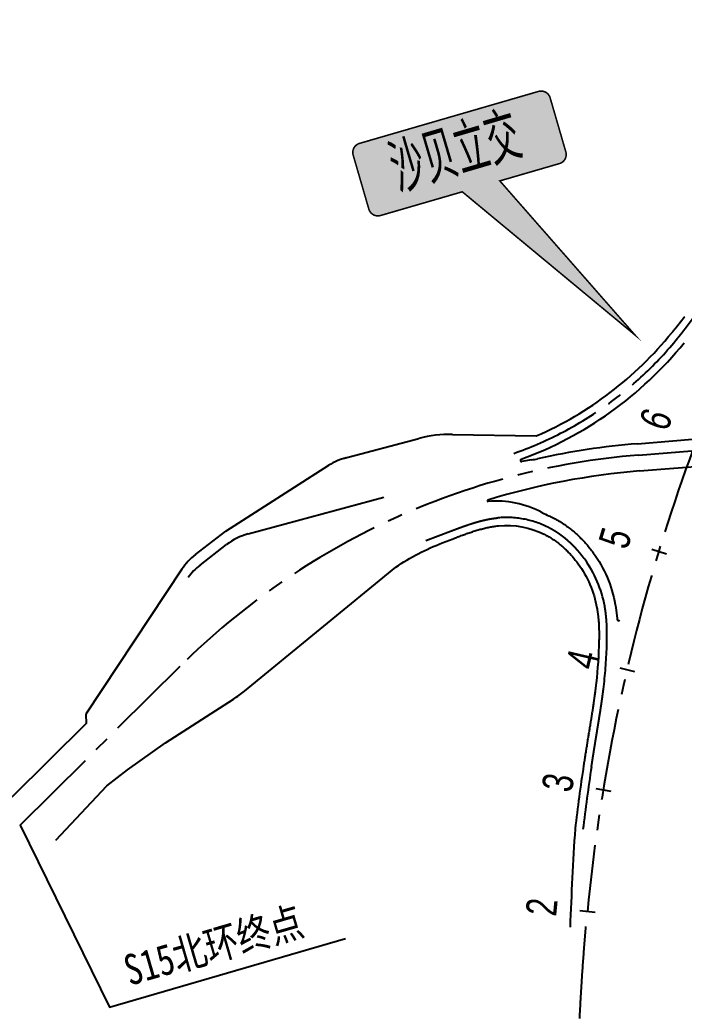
# Model space of a CAD drawing. Header units: millimetres. Extents: x 29316 to 52938, y 29851 to 35526.
# Drawn here: x 30253 to 30795, y 31978 to 32791 of the extents above; entities that cross this region are included whole.
import ezdxf
from ezdxf.enums import TextEntityAlignment as Align

# ---------------------------------------------------------------- set-up
doc = ezdxf.new("R2010")
doc.units = ezdxf.units.MM
doc.header["$MEASUREMENT"] = 0
doc.linetypes.add('CENTER2', pattern=[1.125, 0.75, -0.125, 0.125, -0.125])
doc.layers.get('0').update_dxf_attribs({"linetype": 'CONTINUOUS'})
for name, color, linetype in [('D-道路-车行道边线', 5, 'CONTINUOUS'), ('PILE', 7, 'CONTINUOUS'), ('标注_桩号', 2, 'CONTINUOUS'), ('桥梁', 5, 'CONTINUOUS'), ('路名', 1, 'CONTINUOUS'), ('道路中线_A', 7, 'CONTINUOUS'), ('道路中线_B', 7, 'CONTINUOUS'), ('道路中线_E', 7, 'CONTINUOUS')]:
    doc.layers.add(name, color=color, linetype=linetype)
doc.styles.add('ht', font='', dxfattribs={"width": 0.8})
doc.styles.get("Standard").update_dxf_attribs({"font": 'rc9.shx', "width": 0.75, "height": 6, "bigfont": 'hztxt.shx'})
doc.styles.add('桥梁', font='', dxfattribs={"width": 0.75})
doc.styles.get('ht').set_extended_font_data('SimHei')
doc.styles.get('桥梁').set_extended_font_data('SimHei')

msp = doc.modelspace()

# ---------------------------------------------------------------- hatches: boundary and pattern name
at = {"true_color": 0xffffff}
h = msp.add_hatch(color=7, dxfattribs=at)
edge = h.paths.add_edge_path()
edge.add_line((30755.1, 32533.79), (30644.82, 32659.51))
edge.add_line((30644.82, 32659.51), (30693.47, 32673.63))
edge.add_arc((30691.33, 32681.01), 7.68, 286.18307, 376.18307)
edge.add_line((30698.71, 32683.15), (30685.9, 32727.28))
edge.add_arc((30678.53, 32725.14), 7.68, 16.18307, 106.18307)
edge.add_line((30676.39, 32732.52), (30530.29, 32690.12))
edge.add_arc((30532.44, 32682.74), 7.68, 106.18307, 196.18307)
edge.add_line((30525.06, 32680.6), (30537.87, 32636.47))
edge.add_arc((30545.24, 32638.61), 7.68, 196.18307, 286.18307)
edge.add_line((30547.38, 32631.24), (30614.15, 32650.61))
edge.add_line((30614.15, 32650.61), (30755.1, 32533.79))

# ---------------------------------------------------------------- linework, layer by layer
at = {"color": 1, "const_width": 1.28}
msp.add_lwpolyline([(30755.1, 32533.79), (30644.82, 32659.51), (30693.47, 32673.63, 0.414214), (30698.71, 32683.15), (30685.9, 32727.28, 0.414214), (30676.39, 32732.52), (30530.29, 32690.12, 0.414214), (30525.06, 32680.6), (30537.87, 32636.47, 0.414214), (30547.38, 32631.24), (30614.15, 32650.61)], format="xyb", close=True, dxfattribs=at)
at = {"color": 1, "linetype": 'CENTER2', "ltscale": 100, "flags": 128}
msp.add_lwpolyline([(30705.89, 31863.71), (30705.92, 31864.82), (30705.96, 31865.93), (30705.99, 31867.04), (30706.02, 31868.15), (30706.06, 31869.26), (30706.09, 31870.37), (30706.12, 31871.48), (30706.16, 31872.59), (30706.19, 31873.7), (30706.22, 31874.81), (30706.26, 31875.92), (30706.29, 31877.03), (30706.32, 31878.15), (30706.36, 31879.26), (30706.39, 31880.37), (30706.42, 31881.48), (30706.46, 31882.59), (30706.49, 31883.7), (30706.53, 31884.81), (30706.56, 31885.92), (30706.59, 31887.03), (30706.63, 31888.14), (30706.66, 31889.25), (30706.7, 31890.36), (30706.73, 31891.47), (30706.77, 31892.58), (30706.8, 31893.69), (30706.84, 31894.8), (30706.87, 31895.91), (30706.91, 31897.02), (30706.94, 31898.14), (30706.98, 31899.25), (30707.01, 31900.36), (30707.05, 31901.47), (30707.09, 31902.58), (30707.12, 31903.69), (30707.16, 31904.8), (30707.19, 31905.91), (30707.23, 31907.02), (30707.27, 31908.13), (30707.3, 31909.24), (30707.34, 31910.35), (30707.38, 31911.46), (30707.42, 31912.57), (30707.45, 31913.68), (30707.49, 31914.79), (30707.53, 31915.9), (30707.57, 31917.01), (30707.61, 31918.12), (30707.65, 31919.23), (30707.68, 31920.35), (30707.72, 31921.46), (30707.76, 31922.57), (30707.8, 31923.68), (30707.84, 31924.79), (30707.88, 31925.9), (30707.92, 31927.01), (30707.96, 31928.12), (30708.01, 31929.23), (30708.05, 31930.34), (30708.09, 31931.45), (30708.13, 31932.56), (30708.17, 31933.67), (30708.22, 31934.78), (30708.26, 31935.89), (30708.3, 31937), (30708.34, 31938.11), (30708.39, 31939.22), (30708.43, 31940.33), (30708.48, 31941.44), (30708.52, 31942.55), (30708.57, 31943.66), (30708.61, 31944.77), (30708.66, 31945.88), (30708.7, 31946.99), (30708.75, 31948.1), (30708.79, 31949.21), (30708.84, 31950.32), (30708.89, 31951.43), (30708.94, 31952.54), (30708.98, 31953.65), (30709.03, 31954.76), (30709.08, 31955.87), (30709.13, 31956.98), (30709.18, 31958.09), (30709.23, 31959.2), (30709.28, 31960.31), (30709.33, 31961.42), (30709.38, 31962.53), (30709.43, 31963.64), (30709.49, 31964.75), (30709.54, 31965.86), (30709.59, 31966.97), (30709.64, 31968.08), (30709.7, 31969.19), (30709.75, 31970.3), (30709.81, 31971.41), (30709.86, 31972.52), (30709.92, 31973.63), (30709.97, 31974.74), (30710.03, 31975.85), (30710.09, 31976.96), (30710.14, 31978.07), (30710.2, 31979.18), (30710.26, 31980.29), (30710.32, 31981.4), (30710.38, 31982.51), (30710.44, 31983.62), (30710.5, 31984.73), (30710.56, 31985.84), (30710.62, 31986.95), (30710.68, 31988.06), (30710.74, 31989.17), (30710.8, 31990.27), (30710.87, 31991.38), (30710.93, 31992.49), (30710.99, 31993.6), (30711.06, 31994.71), (30711.12, 31995.82), (30711.19, 31996.93), (30711.26, 31998.04), (30711.32, 31999.15), (30711.39, 32000.26), (30711.46, 32001.37), (30711.53, 32002.48), (30711.6, 32003.58), (30711.67, 32004.69), (30711.74, 32005.8), (30711.81, 32006.91), (30711.88, 32008.02), (30711.95, 32009.13), (30712.02, 32010.24), (30712.1, 32011.35), (30712.17, 32012.45), (30712.25, 32013.56), (30712.32, 32014.67), (30712.4, 32015.78), (30712.47, 32016.89), (30712.55, 32018), (30712.63, 32019.11), (30712.71, 32020.21), (30712.79, 32021.32), (30712.86, 32022.43), (30712.94, 32023.54), (30713.03, 32024.65), (30713.11, 32025.75), (30713.19, 32026.86), (30713.27, 32027.97), (30713.36, 32029.08), (30713.44, 32030.19), (30713.53, 32031.29), (30713.61, 32032.4), (30713.7, 32033.51), (30713.78, 32034.62), (30713.87, 32035.73), (30713.96, 32036.83), (30714.05, 32037.94), (30714.14, 32039.05), (30714.23, 32040.16), (30714.32, 32041.26), (30714.41, 32042.37), (30714.51, 32043.48), (30714.6, 32044.58), (30714.69, 32045.69), (30714.79, 32046.8), (30714.88, 32047.91), (30714.98, 32049.01), (30715.08, 32050.12), (30715.18, 32051.23), (30715.27, 32052.33), (30715.37, 32053.44), (30715.47, 32054.55), (30715.58, 32055.65), (30715.68, 32056.76), (30715.78, 32057.87), (30715.88, 32058.97), (30715.99, 32060.08), (30716.09, 32061.18), (30716.2, 32062.29), (30716.31, 32063.4), (30716.31, 32063.4)], dxfattribs=at)
at = {"color": 1, "linetype": 'CENTER2', "ltscale": 100}
msp.add_arc((32209.32, 31918.79), 1500, 86.4593, 174.46798, dxfattribs=at)
at = {"layer": 'D-道路-车行道边线'}
for p, q in [((30757.17, 32445.02), (30929.48, 32459.05)), ((30606.08, 32452.62), (30674.61, 32451.36)), ((30516.83, 32432.96), (30578.69, 32449.31)), ((30758.98, 32422.79), (30923.81, 32436.21)), ((30421.03, 32373.73), (30505.23, 32427.44)), ((30670.74, 32431.84), (30662.71, 32430.49)), ((30439.3, 32371.43), (30550, 32401.36)), ((30396.31, 32354.56), (30421.03, 32373.73)), ((30400.06, 32345.92), (30421.73, 32362.7)), ((30385.28, 32342.68), (30306.85, 32224.38)), ((30436.39, 32243.24), (30559.8, 32344.28)), ((30371.9, 32200.84), (30427.29, 32236.61)), ((30306.85, 32224.38), (30307.03, 32216.84)), ((30307.03, 32216.84), (30246.32, 32156.72)), ((30340.97, 32178.94), (30371.9, 32200.84)), ((30323.87, 32165.74), (30340.97, 32178.94)), ((30282.22, 32121.4), (30323.87, 32165.74))]:
    msp.add_line(p, q, dxfattribs=at)
at = {"layer": 'D-道路-车行道边线', "flags": 128}
for points in [[(30795.5, 32548.52, 0.000108), (30795.37, 32548.35, 0.000109), (30795.24, 32548.17, 0.00011), (30795.1, 32548, 0.000111), (30794.97, 32547.82, 0.000112), (30794.83, 32547.65, 0.000113), (30794.7, 32547.48, 0.000114), (30794.57, 32547.3, 0.000115), (30794.43, 32547.13, 0.000116), (30794.3, 32546.96, 0.000118), (30794.16, 32546.78, 0.000119), (30794.03, 32546.61, 0.00012), (30793.9, 32546.44, 0.000121), (30793.76, 32546.26, 0.000122), (30793.63, 32546.09, 0.000123), (30793.49, 32545.92, 0.000124), (30793.36, 32545.75, 0.000123), (30793.22, 32545.58, 0.000122), (30793.09, 32545.4, 0.000123), (30792.95, 32545.23, 0.000124), (30792.82, 32545.06, 0.000125), (30792.68, 32544.89, 0.000126), (30792.55, 32544.71, 0.000127), (30792.41, 32544.54, 0.000128), (30792.28, 32544.37, 0.000129), (30792.14, 32544.2, 0.00013), (30792.01, 32544.03, 0.000131), (30791.87, 32543.85, 0.000132), (30791.74, 32543.68, 0.000133), (30791.6, 32543.51, 0.000134), (30791.47, 32543.34, 0.000135), (30791.33, 32543.17, 0.000136), (30791.19, 32543, 0.000137), (30791.06, 32542.83, 0.000138), (30790.92, 32542.66, 0.000139), (30790.79, 32542.48, 0.00014), (30790.65, 32542.31, 0.000141), (30790.51, 32542.14, 0.000142), (30790.38, 32541.97, 0.000143), (30790.24, 32541.8, 0.000143), (30790.1, 32541.63, 0.000144), (30789.97, 32541.46, 0.000145), (30789.83, 32541.29, 0.000146), (30789.69, 32541.12, 0.000147), (30789.56, 32540.95, 0.000148), (30789.42, 32540.78, 0.000149), (30789.28, 32540.61, 0.00015), (30789.15, 32540.44, 0.000151), (30789.01, 32540.27, 0.000152), (30788.87, 32540.1, 0.000153), (30788.73, 32539.93, 0.000154), (30788.6, 32539.76, 0.000155), (30788.46, 32539.59, 0.000156), (30788.32, 32539.42, 0.000157), (30788.18, 32539.26, 0.000158), (30788.05, 32539.09, 0.000159), (30787.91, 32538.92, 0.00016), (30787.77, 32538.75, 0.000161), (30787.63, 32538.58, 0.000162), (30787.49, 32538.41, 0.000163), (30787.36, 32538.24, 0.000164), (30787.22, 32538.08, 0.000165), (30787.08, 32537.91, 0.000166), (30786.94, 32537.74, 0.000167), (30786.8, 32537.57, 0.000167), (30786.66, 32537.41, 0.000168), (30786.52, 32537.24, 0.000169), (30786.38, 32537.07, 0.00017), (30786.25, 32536.9, 0.000171), (30786.11, 32536.74, 0.000172), (30785.97, 32536.57, 0.000173), (30785.83, 32536.4, 0.000174), (30785.69, 32536.23, 0.000175), (30785.55, 32536.07, 0.000176), (30785.41, 32535.9, 0.000177), (30785.27, 32535.73, 0.000182), (30785.13, 32535.56, 0.000182)], [(30684.9, 32386.15, -0.009948), (30687.91, 32384.72), (30688.88, 32384.22), (30689.87, 32383.7), (30690.84, 32383.17), (30691.82, 32382.62), (30692.78, 32382.07), (30693.74, 32381.5), (30694.69, 32380.92), (30695.63, 32380.32), (30696.56, 32379.72), (30697.48, 32379.1), (30698.4, 32378.47), (30699.31, 32377.83), (30700.2, 32377.18), (30701.09, 32376.52), (30701.97, 32375.85), (30702.85, 32375.17), (30703.71, 32374.48), (30704.57, 32373.77), (30705.41, 32373.06), (30706.25, 32372.34), (30707.08, 32371.61), (30707.89, 32370.87), (30708.7, 32370.12), (30709.5, 32369.36), (30710.29, 32368.59), (30711.07, 32367.82), (30711.84, 32367.03), (30712.61, 32366.24), (30713.36, 32365.44), (30714.1, 32364.63), (30714.84, 32363.81), (30715.56, 32362.99), (30716.27, 32362.15), (30716.98, 32361.31), (30717.67, 32360.47), (30718.36, 32359.61), (30719.03, 32358.75), (30719.7, 32357.88), (30720.36, 32357.01), (30720.99, 32356.15), (30721.02, 32356.11, -0.112265), (30739.07, 32313.91), (30739.25, 32312.86), (30739.43, 32311.78), (30739.6, 32310.71), (30739.76, 32309.64), (30739.9, 32308.56), (30740.04, 32307.49), (30740.17, 32306.42), (30740.28, 32305.35), (30740.39, 32304.28), (30740.49, 32303.21), (30740.64, 32301.81)]]:
    msp.add_lwpolyline(points, format="xyb", dxfattribs=at)
at = {"layer": 'D-道路-车行道边线', "elevation": 10.78, "flags": 128}
msp.add_lwpolyline([(30559.8, 32344.28, -0.056456), (30597.72, 32364.09), (30606.8, 32367.55), (30607.74, 32367.91), (30608.67, 32368.26), (30609.6, 32368.62), (30610.52, 32368.97), (30611.45, 32369.32), (30612.38, 32369.67), (30613.3, 32370.01), (30614.22, 32370.35), (30615.14, 32370.69), (30616.06, 32371.03), (30616.98, 32371.36), (30617.9, 32371.69), (30618.82, 32372.01), (30619.74, 32372.33), (30620.65, 32372.64), (30621.57, 32372.95), (30622.49, 32373.25), (30623.4, 32373.55), (30624.32, 32373.84), (30625.23, 32374.12), (30626.15, 32374.4), (30627.06, 32374.67), (30627.98, 32374.94), (30628.89, 32375.19), (30629.8, 32375.44), (30630.72, 32375.68), (30631.63, 32375.91), (30632.55, 32376.14), (30633.46, 32376.35), (30634.37, 32376.55), (30635.29, 32376.75), (30636.2, 32376.93), (30637.12, 32377.11), (30638.03, 32377.28), (30638.94, 32377.43), (30639.85, 32377.57), (30640.77, 32377.71), (30641.68, 32377.83), (30642.59, 32377.94), (30643.51, 32378.03), (30643.81, 32378.06, -0.140925), (30681.03, 32371.11), (30681.86, 32370.68), (30682.67, 32370.26), (30683.47, 32369.82), (30684.27, 32369.37), (30685.06, 32368.92), (30685.85, 32368.45), (30686.63, 32367.97), (30687.4, 32367.48), (30688.17, 32366.98), (30688.94, 32366.47), (30689.69, 32365.95), (30690.44, 32365.42), (30691.19, 32364.88), (30691.93, 32364.33), (30692.66, 32363.78), (30693.38, 32363.21), (30694.1, 32362.63), (30694.81, 32362.05), (30695.52, 32361.46), (30696.22, 32360.85), (30696.91, 32360.24), (30697.59, 32359.62), (30698.27, 32359), (30698.94, 32358.36), (30699.6, 32357.72), (30700.26, 32357.06), (30700.91, 32356.4), (30701.55, 32355.74), (30702.18, 32355.06), (30702.81, 32354.38), (30703.43, 32353.69), (30704.04, 32352.99), (30704.65, 32352.29), (30705.24, 32351.58), (30705.83, 32350.86), (30706.41, 32350.13), (30706.99, 32349.4), (30707.55, 32348.66), (30708.11, 32347.92), (30708.67, 32347.15), (30708.67, 32347.15, -0.112159), (30724.06, 32311.21), (30724.22, 32310.27), (30724.38, 32309.35), (30724.52, 32308.43), (30724.66, 32307.5), (30724.79, 32306.57), (30724.9, 32305.64), (30725.01, 32304.7), (30725.12, 32303.76), (30725.21, 32302.82), (30725.3, 32301.88), (30725.38, 32300.94), (30725.45, 32299.99), (30725.51, 32299.04), (30725.57, 32298.09), (30725.62, 32297.14), (30725.67, 32296.18), (30725.7, 32295.22), (30725.74, 32294.27), (30725.76, 32293.3), (30725.78, 32292.34), (30725.8, 32291.38), (30725.81, 32290.41), (30725.81, 32289.45), (30725.81, 32288.48), (30725.81, 32287.51), (30725.8, 32286.54), (30725.79, 32285.56), (30725.77, 32284.59), (30725.75, 32283.61), (30725.73, 32282.63), (30725.7, 32281.65), (30725.67, 32280.67), (30725.64, 32279.7, -0.021732), (30722.97, 32245.61), (30722.85, 32244.63), (30722.73, 32243.65), (30722.6, 32242.68), (30722.48, 32241.7), (30722.35, 32240.72), (30722.22, 32239.74), (30722.08, 32238.77), (30721.95, 32237.79), (30721.81, 32236.81), (30721.67, 32235.83), (30721.53, 32234.85), (30721.38, 32233.87), (30721.24, 32232.89), (30721.09, 32231.91), (30720.95, 32230.93), (30720.8, 32229.95), (30720.65, 32228.97), (30720.49, 32227.99), (30720.34, 32227.01), (30720.19, 32226.03), (30720.03, 32225.04), (30719.88, 32224.06), (30719.72, 32223.08), (30719.56, 32222.1), (30719.41, 32221.11), (30719.25, 32220.13), (30719.09, 32219.14), (30718.93, 32218.16), (30718.77, 32217.17), (30718.61, 32216.19), (30718.45, 32215.2), (30718.29, 32214.22), (30718.28, 32214.16), (30718.12, 32213.17), (30717.96, 32212.18), (30717.79, 32211.2), (30717.63, 32210.21), (30717.47, 32209.22), (30717.31, 32208.23), (30717.15, 32207.25), (30716.99, 32206.26), (30716.83, 32205.27), (30716.67, 32204.28), (30716.51, 32203.29), (30716.35, 32202.31), (30716.19, 32201.32), (30716.03, 32200.33), (30715.87, 32199.34), (30715.72, 32198.35), (30715.56, 32197.36), (30715.4, 32196.37), (30715.24, 32195.38), (30715.08, 32194.39), (30714.93, 32193.4), (30714.77, 32192.41), (30714.61, 32191.42), (30714.46, 32190.43), (30714.3, 32189.44), (30714.15, 32188.45), (30713.99, 32187.45), (30713.84, 32186.46), (30713.69, 32185.47), (30713.53, 32184.48), (30713.38, 32183.49), (30713.23, 32182.49), (30713.22, 32182.43, 0.008408), (30706.26, 32130.92, 0.008408)], format="xyb", dxfattribs=at)
at = {"layer": 'D-道路-车行道边线'}
for centre, radius, start, end in [((30558.21, 32718.74), 291.62, 293.52487, 321.08892), ((30558.21, 32718.74), 304.62, 289.96034, 321.08892), ((30604.24, 32352.63), 100, 88.94663, 104.80417), ((30806.61, 31837.73), 609.3, 94.65452, 102.40765), ((30532.12, 32385.29), 50, 104.80417, 122.53337), ((30662.54, 32431.48), 1, 109.96034, 279.51881), ((30654.21, 32530.46), 100, 279.51881, 282.40765), ((30806.61, 31837.73), 587, 94.65452, 106.9975), ((30635.19, 32398.51), 0.6, 106.9975, 274.97315), ((30642.09, 32319.17), 79.04, 61.98444, 94.97315), ((30726.19, 32477.23), 100, 241.98444, 245.61512), ((30452.34, 32323.17), 50, 105.12605, 127.75145), ((30426.96, 32315.05), 50, 127.80013, 146.45566), ((30430.67, 32306.38), 50, 127.75145, 143.759), ((30741.62, 32301.61), 1, 168.29946, 345.38141), ((30373.04, 32320.61), 100, 302.85311, 309.3106), ((33639.08, 31940.77, 10.78), 2938.98, 176.29154, 177.85743)]:
    msp.add_arc(centre, radius, start, end, dxfattribs=at)
at = {"layer": 'PILE'}
msp.add_lwpolyline([(30253.24, 32133.82), (30326.22, 31985.27), (30518.87, 32041.18)], dxfattribs=at)
at = {"layer": '标注_桩号'}
for p, q in [((30768.82, 32358.96), (30780.77, 32355.3)), ((30742.69, 32262.02), (30754.87, 32259.17)), ((30723.09, 32163.55), (30735.42, 32161.52)), ((30710.08, 32064), (30722.53, 32062.79))]:
    msp.add_line(p, q, dxfattribs=at)
at = {"layer": '道路中线_A', "color": 6, "linetype": 'CENTER2', "ltscale": 100}
for p, q in [((30757.92, 32435.75), (30946.73, 32451.12)), ((30253.24, 32133.82), (30383.88, 32263.52))]:
    msp.add_line(p, q, dxfattribs=at)
msp.add_arc((30806.61, 31837.73), 600, 94.65452, 134.79292, dxfattribs=at)
at = {"layer": '道路中线_B', "color": 6, "linetype": 'CENTER2', "ltscale": 100}
msp.add_line((30584.32, 32365.94), (30604.49, 32373.63), dxfattribs=at)
at = {"layer": '道路中线_B', "color": 6, "linetype": 'CENTER2', "ltscale": 100, "flags": 128}
for points in [[(30604.49, 32373.63, 0.000002), (30604.7, 32373.71, 0.000006), (30604.9, 32373.79, 0.00001), (30605.11, 32373.87, 0.000015), (30605.32, 32373.95, 0.000019), (30605.53, 32374.03, 0.000023), (30605.74, 32374.11, 0.000027), (30605.95, 32374.19, 0.000031), (30606.16, 32374.27, 0.000035), (30606.37, 32374.35, 0.000039), (30606.58, 32374.42, 0.000044), (30606.79, 32374.5, 0.000048), (30607, 32374.58, 0.000052), (30607.21, 32374.66, 0.000056), (30607.42, 32374.74, 0.00006), (30607.63, 32374.82, 0.000064), (30607.84, 32374.9, 0.000068), (30608.05, 32374.98, 0.000073), (30608.26, 32375.06, 0.000077), (30608.47, 32375.14, 0.000081), (30608.67, 32375.22, 0.000085), (30608.88, 32375.3, 0.000089), (30609.09, 32375.38, 0.000093), (30609.3, 32375.46, 0.000098), (30609.51, 32375.53, 0.000102), (30609.72, 32375.61, 0.000106), (30609.93, 32375.69, 0.00011), (30610.14, 32375.77, 0.000114), (30610.35, 32375.85, 0.000118), (30610.56, 32375.93, 0.000122), (30610.77, 32376.01, 0.000127), (30610.98, 32376.08, 0.000131), (30611.19, 32376.16, 0.000135), (30611.4, 32376.24, 0.000139), (30611.61, 32376.32, 0.000143), (30611.82, 32376.4, 0.000147), (30612.03, 32376.47, 0.000151), (30612.24, 32376.55, 0.000156), (30612.45, 32376.63, 0.00016), (30612.66, 32376.71, 0.000164), (30612.87, 32376.78, 0.000168), (30613.08, 32376.86, 0.000172), (30613.3, 32376.94, 0.000176), (30613.51, 32377.01, 0.000181), (30613.72, 32377.09, 0.000185), (30613.93, 32377.17, 0.000189), (30614.14, 32377.24, 0.000193), (30614.35, 32377.32, 0.000197), (30614.56, 32377.39, 0.000201), (30614.77, 32377.47, 0.000205), (30614.98, 32377.55, 0.00021), (30615.19, 32377.62, 0.000214), (30615.4, 32377.7, 0.000218), (30615.61, 32377.77, 0.000222), (30615.83, 32377.85, 0.000226), (30616.04, 32377.92, 0.00023), (30616.25, 32378, 0.000234), (30616.46, 32378.07, 0.000239), (30616.67, 32378.14, 0.000243), (30616.88, 32378.22, 0.000247), (30617.09, 32378.29, 0.000251), (30617.31, 32378.36, 0.000255), (30617.52, 32378.44, 0.000259), (30617.73, 32378.51, 0.000263), (30617.94, 32378.58, 0.000268), (30618.15, 32378.66, 0.000272), (30618.37, 32378.73, 0.000276), (30618.58, 32378.8, 0.00028), (30618.79, 32378.87, 0.000284), (30619, 32378.94, 0.000288), (30619.21, 32379.02, 0.000293), (30619.43, 32379.09, 0.000297), (30619.64, 32379.16, 0.000301), (30619.85, 32379.23, 0.000305), (30620.07, 32379.3, 0.000309), (30620.28, 32379.37, 0.000313), (30620.49, 32379.44, 0.000317), (30620.7, 32379.51, 0.000322), (30620.92, 32379.58, 0.000326), (30621.13, 32379.65, 0.00033), (30621.34, 32379.72, 0.000334), (30621.56, 32379.78, 0.000338), (30621.77, 32379.85, 0.000342), (30621.98, 32379.92, 0.000346), (30622.2, 32379.99, 0.000351), (30622.41, 32380.05, 0.000355), (30622.63, 32380.12, 0.000359), (30622.84, 32380.19, 0.000363), (30623.05, 32380.25, 0.000367), (30623.27, 32380.32, 0.000371), (30623.48, 32380.39, 0.000376), (30623.7, 32380.45, 0.00038), (30623.91, 32380.52, 0.000384), (30624.12, 32380.58, 0.000388), (30624.34, 32380.65, 0.000392), (30624.55, 32380.71, 0.000396), (30624.77, 32380.77, 0.0004), (30624.98, 32380.84, 0.000405), (30625.2, 32380.9, 0.000409), (30625.41, 32380.96, 0.000413), (30625.63, 32381.03, 0.000417), (30625.84, 32381.09, 0.000421), (30626.06, 32381.15, 0.000425), (30626.28, 32381.21, 0.000429), (30626.49, 32381.27, 0.000434), (30626.71, 32381.33, 0.000438), (30626.92, 32381.39, 0.000442), (30627.14, 32381.45, 0.000446), (30627.35, 32381.51, 0.00045), (30627.57, 32381.57, 0.000454), (30627.79, 32381.63, 0.000459), (30628, 32381.69, 0.000463), (30628.22, 32381.75, 0.000467), (30628.44, 32381.8, 0.000471), (30628.65, 32381.86, 0.000475), (30628.87, 32381.92, 0.000479), (30629.09, 32381.97, 0.000483), (30629.3, 32382.03, 0.000488), (30629.52, 32382.08, 0.000492), (30629.74, 32382.14, 0.000496), (30629.96, 32382.19, 0.0005), (30630.17, 32382.25, 0.000504), (30630.39, 32382.3, 0.000508), (30630.61, 32382.35, 0.000512), (30630.83, 32382.41, 0.000517), (30631.04, 32382.46, 0.000521), (30631.26, 32382.51, 0.000525), (30631.48, 32382.56, 0.000529), (30631.7, 32382.61, 0.000533), (30631.92, 32382.66, 0.000537), (30632.13, 32382.71, 0.000542), (30632.35, 32382.76, 0.000546), (30632.57, 32382.81, 0.00055), (30632.79, 32382.86, 0.000554), (30633.01, 32382.91, 0.000558), (30633.23, 32382.96, 0.000562), (30633.45, 32383, 0.000566), (30633.67, 32383.05, 0.000571), (30633.89, 32383.1, 0.000575), (30634.11, 32383.14, 0.000579), (30634.32, 32383.19, 0.000583), (30634.54, 32383.23, 0.000587), (30634.76, 32383.28, 0.000591), (30634.98, 32383.32, 0.000595), (30635.2, 32383.36, 0.0006), (30635.42, 32383.41, 0.000604), (30635.64, 32383.45, 0.000608), (30635.86, 32383.49, 0.000612), (30636.08, 32383.53, 0.000616), (30636.3, 32383.57, 0.00062), (30636.53, 32383.61, 0.000625), (30636.75, 32383.65, 0.000629), (30636.97, 32383.69, 0.000633), (30637.19, 32383.73, 0.000637), (30637.41, 32383.76, 0.000641), (30637.63, 32383.8, 0.000645), (30637.85, 32383.84, 0.000649), (30638.07, 32383.87, 0.000654), (30638.29, 32383.91, 0.000658), (30638.51, 32383.94, 0.000662), (30638.74, 32383.98, 0.000666), (30638.96, 32384.01, 0.00067), (30639.18, 32384.04, 0.000674), (30639.4, 32384.08, 0.000678), (30639.62, 32384.11, 0.000683), (30639.84, 32384.14, 0.000687), (30640.07, 32384.17, 0.000691), (30640.29, 32384.2, 0.000695), (30640.51, 32384.23, 0.000699), (30640.73, 32384.26, 0.000703), (30640.96, 32384.29, 0.000707), (30641.18, 32384.31, 0.000712), (30641.4, 32384.34, 0.000716), (30641.62, 32384.37, 0.00072), (30641.85, 32384.39, 0.000724), (30642.07, 32384.42, 0.000728), (30642.29, 32384.44, 0.000732), (30642.51, 32384.47, 0.000737), (30642.74, 32384.49, 0.000741), (30642.96, 32384.51, 0.000745), (30643.18, 32384.53)], [(30713.94, 32350.97, -0.000587), (30713.8, 32351.15, -0.000588), (30713.67, 32351.33, -0.000589), (30713.54, 32351.51, -0.00059), (30713.41, 32351.69, -0.000591), (30713.28, 32351.87, -0.000591), (30713.14, 32352.04, -0.000592), (30713.01, 32352.22, -0.000593), (30712.88, 32352.4, -0.000594), (30712.74, 32352.58, -0.000595), (30712.61, 32352.75, -0.000596), (30712.47, 32352.93, -0.000597), (30712.34, 32353.11, -0.000597), (30712.2, 32353.28, -0.000598), (30712.07, 32353.46, -0.000599), (30711.93, 32353.63, -0.0006), (30711.79, 32353.81, -0.000601), (30711.65, 32353.98, -0.000602), (30711.52, 32354.16, -0.000603), (30711.38, 32354.33, -0.000603), (30711.24, 32354.51, -0.000604), (30711.1, 32354.68, -0.000605), (30710.96, 32354.85, -0.000606), (30710.82, 32355.02, -0.000607), (30710.68, 32355.2, -0.000608), (30710.54, 32355.37, -0.000609), (30710.4, 32355.54, -0.000609), (30710.26, 32355.71, -0.00061), (30710.11, 32355.88, -0.000611), (30709.97, 32356.05, -0.000612), (30709.83, 32356.22, -0.000613), (30709.68, 32356.39, -0.000614), (30709.54, 32356.56, -0.000615), (30709.4, 32356.73, -0.000615), (30709.25, 32356.9, -0.000616), (30709.11, 32357.07, -0.000617), (30708.96, 32357.24, -0.000618), (30708.82, 32357.41, -0.000619), (30708.67, 32357.57, -0.00062), (30708.52, 32357.74, -0.000621), (30708.38, 32357.91, -0.000621), (30708.23, 32358.07, -0.000622), (30708.08, 32358.24, -0.000623), (30707.93, 32358.41, -0.000624), (30707.78, 32358.57, -0.000625), (30707.63, 32358.74, -0.000626), (30707.48, 32358.9, -0.000627), (30707.33, 32359.06, -0.000627), (30707.18, 32359.23, -0.000628), (30707.03, 32359.39, -0.000629), (30706.88, 32359.55, -0.00063), (30706.73, 32359.72, -0.000631), (30706.58, 32359.88, -0.000632), (30706.43, 32360.04, -0.000633), (30706.27, 32360.2, -0.000633), (30706.12, 32360.36, -0.000634), (30705.97, 32360.52, -0.000635), (30705.81, 32360.68, -0.000636), (30705.66, 32360.84, -0.000637), (30705.5, 32361, -0.000638), (30705.35, 32361.16, -0.000639), (30705.19, 32361.32, -0.000639), (30705.03, 32361.48, -0.00064), (30704.88, 32361.64, -0.000641), (30704.72, 32361.79, -0.000642), (30704.56, 32361.95, -0.000643), (30704.41, 32362.11, -0.000644), (30704.25, 32362.26, -0.000645), (30704.09, 32362.42, -0.000645), (30703.93, 32362.58, -0.000646), (30703.77, 32362.73, -0.000647), (30703.61, 32362.89, -0.000648), (30703.45, 32363.04, -0.000649), (30703.29, 32363.19, -0.00065), (30703.13, 32363.35, -0.000651), (30702.97, 32363.5, -0.000651), (30702.81, 32363.65, -0.000652), (30702.64, 32363.8, -0.000653), (30702.48, 32363.96, -0.000654), (30702.32, 32364.11, -0.000655), (30702.16, 32364.26, -0.000656), (30701.99, 32364.41, -0.000657), (30701.83, 32364.56, -0.000657), (30701.66, 32364.71, -0.000658), (30701.5, 32364.86, -0.000659), (30701.33, 32365.01, -0.00066), (30701.17, 32365.15, -0.000661), (30701, 32365.3, -0.000662), (30700.83, 32365.45, -0.000663), (30700.67, 32365.6, -0.000663), (30700.5, 32365.74, -0.000664), (30700.33, 32365.89, -0.000665), (30700.16, 32366.03, -0.000666), (30700, 32366.18, -0.000667), (30699.83, 32366.32, -0.000668), (30699.66, 32366.47, -0.000669), (30699.49, 32366.61, -0.000669), (30699.32, 32366.76, -0.00067), (30699.15, 32366.9, -0.000671), (30698.98, 32367.04, -0.000672), (30698.81, 32367.18, -0.000673), (30698.64, 32367.32, -0.000674), (30698.46, 32367.47, -0.000675), (30698.29, 32367.61, -0.000675), (30698.12, 32367.75, -0.000676), (30697.95, 32367.89, -0.000677), (30697.77, 32368.03, -0.000678), (30697.6, 32368.16, -0.000679), (30697.42, 32368.3, -0.00068), (30697.25, 32368.44, -0.000681), (30697.07, 32368.58, -0.000681), (30696.9, 32368.71, -0.000682), (30696.72, 32368.85, -0.000683), (30696.55, 32368.99, -0.000684), (30696.37, 32369.12, -0.000685), (30696.19, 32369.26, -0.000686), (30696.02, 32369.39, -0.000687), (30695.84, 32369.52, -0.000687), (30695.66, 32369.66, -0.000688), (30695.48, 32369.79, -0.000689), (30695.31, 32369.92, -0.00069), (30695.13, 32370.06, -0.000691), (30694.95, 32370.19, -0.000692), (30694.77, 32370.32, -0.000693), (30694.59, 32370.45, -0.000694), (30694.41, 32370.58, -0.000694), (30694.23, 32370.71, -0.000695), (30694.04, 32370.84, -0.000696), (30693.86, 32370.97, -0.000697), (30693.68, 32371.09, -0.000698), (30693.5, 32371.22, -0.000699), (30693.32, 32371.35, -0.0007), (30693.13, 32371.47, -0.0007), (30692.95, 32371.6, -0.000701), (30692.77, 32371.73, -0.000702), (30692.58, 32371.85, -0.000703), (30692.4, 32371.97, -0.000704), (30692.21, 32372.1, -0.000705), (30692.03, 32372.22, -0.000706), (30691.84, 32372.34, -0.000706), (30691.66, 32372.47, -0.000707), (30691.47, 32372.59, -0.000708), (30691.29, 32372.71, -0.000709), (30691.1, 32372.83, -0.00071), (30690.91, 32372.95, -0.000711), (30690.72, 32373.07, -0.000712), (30690.54, 32373.19, -0.000712), (30690.35, 32373.31, -0.000713), (30690.16, 32373.43, -0.000714), (30689.97, 32373.54, -0.000715), (30689.78, 32373.66, -0.000716), (30689.59, 32373.78, -0.000717), (30689.4, 32373.89, -0.000718), (30689.21, 32374.01, -0.000718), (30689.02, 32374.12, -0.000719), (30688.83, 32374.24, -0.00072), (30688.64, 32374.35, -0.000721), (30688.45, 32374.46, -0.000722), (30688.26, 32374.58, -0.000723), (30688.07, 32374.69, -0.000724), (30687.87, 32374.8, -0.000724), (30687.68, 32374.91, -0.000725), (30687.49, 32375.02, -0.000726), (30687.29, 32375.13, -0.000727), (30687.1, 32375.24, -0.000728), (30686.91, 32375.35, -0.000729), (30686.71, 32375.46, -0.00073), (30686.52, 32375.56, -0.00073), (30686.32, 32375.67, -0.000731), (30686.13, 32375.78, -0.000732), (30685.93, 32375.88, -0.000733), (30685.74, 32375.99, -0.000734), (30685.54, 32376.09, -0.000735), (30685.34, 32376.2, -0.000736), (30685.15, 32376.3, -0.000736), (30684.95, 32376.4, -0.000737), (30684.75, 32376.51, -0.000738), (30684.55, 32376.61, -0.000739), (30684.36, 32376.71, -0.00074), (30684.16, 32376.81, -0.000741), (30683.96, 32376.91)], [(30732.13, 32279.48, -0.000116), (30732.14, 32279.66, -0.000118), (30732.15, 32279.84, -0.00012), (30732.15, 32280.03, -0.000122), (30732.16, 32280.21, -0.000124), (30732.16, 32280.39, -0.000126), (30732.17, 32280.58, -0.000128), (30732.18, 32280.76, -0.00013), (30732.18, 32280.94, -0.000132), (30732.19, 32281.13, -0.000134), (30732.19, 32281.31, -0.000136), (30732.2, 32281.49, -0.000138), (30732.2, 32281.67, -0.00014), (30732.21, 32281.86, -0.000142), (30732.21, 32282.04, -0.000144), (30732.22, 32282.22, -0.000146), (30732.22, 32282.41, -0.000148), (30732.23, 32282.59, -0.00015), (30732.23, 32282.77, -0.000152), (30732.24, 32282.96, -0.000155), (30732.24, 32283.14, -0.000157), (30732.25, 32283.32, -0.000159), (30732.25, 32283.51, -0.000161), (30732.25, 32283.69, -0.000163), (30732.26, 32283.87, -0.000165), (30732.26, 32284.06, -0.000167), (30732.27, 32284.24, -0.000169), (30732.27, 32284.42, -0.000171), (30732.27, 32284.61, -0.000173), (30732.28, 32284.79, -0.000175), (30732.28, 32284.97, -0.000177), (30732.28, 32285.16, -0.000179), (30732.28, 32285.34, -0.000181), (30732.29, 32285.52, -0.000183), (30732.29, 32285.71, -0.000185), (30732.29, 32285.89, -0.000187), (30732.3, 32286.07, -0.000189), (30732.3, 32286.26, -0.000191), (30732.3, 32286.44, -0.000193), (30732.3, 32286.62, -0.000196), (30732.3, 32286.81, -0.000198), (30732.31, 32286.99, -0.0002), (30732.31, 32287.17, -0.000202), (30732.31, 32287.36, -0.000204), (30732.31, 32287.54, -0.000206), (30732.31, 32287.72, -0.000208), (30732.31, 32287.91, -0.00021), (30732.31, 32288.09, -0.000212), (30732.31, 32288.27, -0.000214), (30732.31, 32288.45, -0.000216), (30732.31, 32288.64, -0.000218), (30732.31, 32288.82, -0.00022), (30732.31, 32289, -0.000222), (30732.31, 32289.19, -0.000224), (30732.31, 32289.37, -0.000226), (30732.31, 32289.55, -0.000228), (30732.31, 32289.74, -0.00023), (30732.31, 32289.92, -0.000232), (30732.31, 32290.1, -0.000234), (30732.31, 32290.29, -0.000237), (30732.31, 32290.47, -0.000239), (30732.31, 32290.65, -0.000241), (30732.3, 32290.84, -0.000243), (30732.3, 32291.02, -0.000245), (30732.3, 32291.2, -0.000247), (30732.3, 32291.39, -0.000249), (30732.3, 32291.57, -0.000251), (30732.29, 32291.75, -0.000253), (30732.29, 32291.94, -0.000255), (30732.29, 32292.12, -0.000257), (30732.28, 32292.3, -0.000259), (30732.28, 32292.49, -0.000261), (30732.28, 32292.67, -0.000263), (30732.27, 32292.85, -0.000265), (30732.27, 32293.04, -0.000267), (30732.27, 32293.22, -0.000269), (30732.26, 32293.4, -0.000271), (30732.26, 32293.59, -0.000273), (30732.25, 32293.77, -0.000275), (30732.25, 32293.95, -0.000278), (30732.24, 32294.14, -0.00028), (30732.24, 32294.32, -0.000282), (30732.23, 32294.5, -0.000284), (30732.23, 32294.69, -0.000286), (30732.22, 32294.87, -0.000288), (30732.21, 32295.05, -0.00029), (30732.21, 32295.23, -0.000292), (30732.2, 32295.42, -0.000294), (30732.19, 32295.6, -0.000296), (30732.19, 32295.78, -0.000298), (30732.18, 32295.97, -0.0003), (30732.17, 32296.15, -0.000302), (30732.17, 32296.33, -0.000304), (30732.16, 32296.52, -0.000306), (30732.15, 32296.7, -0.000308), (30732.14, 32296.88, -0.00031), (30732.13, 32297.07, -0.000312), (30732.12, 32297.25, -0.000314), (30732.11, 32297.43, -0.000316), (30732.11, 32297.62, -0.000319), (30732.1, 32297.8, -0.000321), (30732.09, 32297.98, -0.000323), (30732.08, 32298.16, -0.000325), (30732.07, 32298.35, -0.000327), (30732.06, 32298.53, -0.000329), (30732.04, 32298.71, -0.000331), (30732.03, 32298.9, -0.000333), (30732.02, 32299.08, -0.000335), (30732.01, 32299.26, -0.000337), (30732, 32299.44, -0.000339), (30731.99, 32299.63, -0.000341), (30731.98, 32299.81, -0.000343), (30731.96, 32299.99, -0.000345), (30731.95, 32300.18, -0.000347), (30731.94, 32300.36, -0.000349), (30731.92, 32300.54, -0.000351), (30731.91, 32300.72, -0.000353), (30731.9, 32300.91, -0.000355), (30731.88, 32301.09, -0.000357), (30731.87, 32301.27, -0.00036), (30731.86, 32301.46, -0.000362), (30731.84, 32301.64, -0.000364), (30731.83, 32301.82, -0.000366), (30731.81, 32302, -0.000368), (30731.8, 32302.19, -0.00037), (30731.78, 32302.37, -0.000372), (30731.76, 32302.55, -0.000374), (30731.75, 32302.73, -0.000376), (30731.73, 32302.92, -0.000378), (30731.71, 32303.1, -0.00038), (30731.7, 32303.28, -0.000382), (30731.68, 32303.46, -0.000384), (30731.66, 32303.65, -0.000386), (30731.64, 32303.83, -0.000388), (30731.63, 32304.01, -0.00039), (30731.61, 32304.19, -0.000392), (30731.59, 32304.38, -0.000394), (30731.57, 32304.56, -0.000396), (30731.55, 32304.74, -0.000398), (30731.53, 32304.92, -0.000401), (30731.51, 32305.1, -0.000403), (30731.49, 32305.29, -0.000405), (30731.47, 32305.47, -0.000407), (30731.45, 32305.65, -0.000409), (30731.43, 32305.83, -0.000411), (30731.41, 32306.02, -0.000413), (30731.38, 32306.2, -0.000415), (30731.36, 32306.38, -0.000417), (30731.34, 32306.56, -0.000419), (30731.32, 32306.74, -0.000421), (30731.29, 32306.92, -0.000423), (30731.27, 32307.11, -0.000425), (30731.25, 32307.29, -0.000427), (30731.22, 32307.47, -0.000429), (30731.2, 32307.65, -0.000431), (30731.17, 32307.83, -0.000433), (30731.15, 32308.01, -0.000435), (30731.12, 32308.2, -0.000437), (30731.1, 32308.38, -0.000439), (30731.07, 32308.56, -0.000442), (30731.05, 32308.74, -0.000444), (30731.02, 32308.92, -0.000446), (30730.99, 32309.1, -0.000448), (30730.97, 32309.28, -0.00045), (30730.94, 32309.47, -0.000452), (30730.91, 32309.65, -0.000454), (30730.88, 32309.83, -0.000456), (30730.86, 32310.01, -0.000458), (30730.83, 32310.19, -0.00046), (30730.8, 32310.37, -0.000462), (30730.77, 32310.55, -0.000464), (30730.74, 32310.73, -0.000466), (30730.71, 32310.91, -0.000468), (30730.68, 32311.09, -0.00047), (30730.65, 32311.28, -0.000472), (30730.62, 32311.46, -0.000474), (30730.58, 32311.64, -0.000476), (30730.55, 32311.82, -0.000478), (30730.52, 32312, -0.000481), (30730.49, 32312.18, -0.000483), (30730.46, 32312.36)], [(30724.69, 32213.11), (30724.72, 32213.29), (30724.75, 32213.46, -0.000002), (30724.78, 32213.64, -0.000002), (30724.81, 32213.82, -0.000003), (30724.84, 32213.99, -0.000003), (30724.86, 32214.17, -0.000004), (30724.89, 32214.34, -0.000005), (30724.92, 32214.52, -0.000005), (30724.95, 32214.7, -0.000006), (30724.98, 32214.87, -0.000006), (30725.01, 32215.05, -0.000007), (30725.04, 32215.22, -0.000008), (30725.06, 32215.4, -0.000008), (30725.09, 32215.57, -0.000009), (30725.12, 32215.75, -0.00001), (30725.15, 32215.93, -0.00001), (30725.18, 32216.1, -0.000011), (30725.21, 32216.28, -0.000011), (30725.24, 32216.45, -0.000012), (30725.26, 32216.63, -0.000013), (30725.29, 32216.8, -0.000013), (30725.32, 32216.98, -0.000014), (30725.35, 32217.16, -0.000015), (30725.38, 32217.33, -0.000015), (30725.41, 32217.51, -0.000016), (30725.44, 32217.68, -0.000016), (30725.46, 32217.86, -0.000017), (30725.49, 32218.04, -0.000018), (30725.52, 32218.21, -0.000018), (30725.55, 32218.39, -0.000019), (30725.58, 32218.56, -0.000019), (30725.61, 32218.74, -0.00002), (30725.64, 32218.91, -0.000021), (30725.66, 32219.09, -0.000021), (30725.69, 32219.27, -0.000022), (30725.72, 32219.44, -0.000023), (30725.75, 32219.62, -0.000023), (30725.78, 32219.79, -0.000024), (30725.81, 32219.97, -0.000024), (30725.83, 32220.15, -0.000025), (30725.86, 32220.32, -0.000026), (30725.89, 32220.5, -0.000026), (30725.92, 32220.67, -0.000027), (30725.95, 32220.85, -0.000028), (30725.98, 32221.02, -0.000028), (30726, 32221.2, -0.000029), (30726.03, 32221.38, -0.000029), (30726.06, 32221.55, -0.00003), (30726.09, 32221.73, -0.000031), (30726.12, 32221.9, -0.000031), (30726.14, 32222.08, -0.000032), (30726.17, 32222.26, -0.000032), (30726.2, 32222.43, -0.000033), (30726.23, 32222.61, -0.000034), (30726.26, 32222.78, -0.000034), (30726.28, 32222.96, -0.000035), (30726.31, 32223.14, -0.000036), (30726.34, 32223.31, -0.000036), (30726.37, 32223.49, -0.000037), (30726.4, 32223.66, -0.000037), (30726.42, 32223.84, -0.000038), (30726.45, 32224.01, -0.000039), (30726.48, 32224.19, -0.000039), (30726.51, 32224.37, -0.00004), (30726.53, 32224.54, -0.000041), (30726.56, 32224.72, -0.000041), (30726.59, 32224.89, -0.000042), (30726.62, 32225.07, -0.000042), (30726.65, 32225.25, -0.000043), (30726.67, 32225.42, -0.000044), (30726.7, 32225.6, -0.000044), (30726.73, 32225.77, -0.000045), (30726.76, 32225.95, -0.000045), (30726.78, 32226.13, -0.000046), (30726.81, 32226.3, -0.000047), (30726.84, 32226.48, -0.000047), (30726.87, 32226.65, -0.000048), (30726.89, 32226.83, -0.000049), (30726.92, 32227.01, -0.000049), (30726.95, 32227.18, -0.00005), (30726.97, 32227.36, -0.00005), (30727, 32227.53, -0.000051), (30727.03, 32227.71, -0.000052), (30727.06, 32227.89, -0.000052), (30727.08, 32228.06, -0.000053), (30727.11, 32228.24, -0.000053), (30727.14, 32228.41, -0.000054), (30727.16, 32228.59, -0.000055), (30727.19, 32228.77, -0.000055), (30727.22, 32228.94, -0.000056), (30727.24, 32229.12, -0.000057), (30727.27, 32229.29, -0.000057), (30727.3, 32229.47, -0.000058), (30727.32, 32229.65, -0.000058), (30727.35, 32229.82, -0.000059), (30727.38, 32230, -0.00006), (30727.4, 32230.18, -0.00006), (30727.43, 32230.35, -0.000061), (30727.46, 32230.53, -0.000062), (30727.48, 32230.7, -0.000062), (30727.51, 32230.88, -0.000063), (30727.54, 32231.06, -0.000063), (30727.56, 32231.23, -0.000064), (30727.59, 32231.41, -0.000065), (30727.62, 32231.58, -0.000065), (30727.64, 32231.76, -0.000066), (30727.67, 32231.94, -0.000066), (30727.69, 32232.11, -0.000067), (30727.72, 32232.29, -0.000068), (30727.75, 32232.47, -0.000068), (30727.77, 32232.64, -0.000069), (30727.8, 32232.82, -0.00007), (30727.82, 32232.99, -0.00007), (30727.85, 32233.17, -0.000071), (30727.88, 32233.35, -0.000071), (30727.9, 32233.52, -0.000072), (30727.93, 32233.7, -0.000073), (30727.95, 32233.88, -0.000073), (30727.98, 32234.05, -0.000074), (30728, 32234.23, -0.000075), (30728.03, 32234.4, -0.000075), (30728.06, 32234.58, -0.000076), (30728.08, 32234.76, -0.000076), (30728.11, 32234.93, -0.000077), (30728.13, 32235.11, -0.000078), (30728.16, 32235.29, -0.000078), (30728.18, 32235.46, -0.000079), (30728.21, 32235.64, -0.000079), (30728.23, 32235.81, -0.00008), (30728.26, 32235.99, -0.000081), (30728.28, 32236.17, -0.000081), (30728.31, 32236.34, -0.000082), (30728.33, 32236.52, -0.000083), (30728.36, 32236.7, -0.000083), (30728.38, 32236.87, -0.000084), (30728.41, 32237.05, -0.000084), (30728.43, 32237.23, -0.000085), (30728.45, 32237.4, -0.000086), (30728.48, 32237.58, -0.000086), (30728.5, 32237.75, -0.000087), (30728.53, 32237.93, -0.000088), (30728.55, 32238.11, -0.000088), (30728.58, 32238.28, -0.000089), (30728.6, 32238.46, -0.000089), (30728.62, 32238.64, -0.00009), (30728.65, 32238.81, -0.000091), (30728.67, 32238.99, -0.000091), (30728.7, 32239.17, -0.000092), (30728.72, 32239.34, -0.000092), (30728.74, 32239.52, -0.000093), (30728.77, 32239.7, -0.000094), (30728.79, 32239.87, -0.000094), (30728.82, 32240.05, -0.000095), (30728.84, 32240.23, -0.000096), (30728.86, 32240.4, -0.000096), (30728.89, 32240.58, -0.000097), (30728.91, 32240.76, -0.000097), (30728.93, 32240.93, -0.000098), (30728.96, 32241.11, -0.000099), (30728.98, 32241.28, -0.000099), (30729, 32241.46, -0.0001), (30729.02, 32241.64, -0.0001), (30729.05, 32241.81, -0.000101), (30729.07, 32241.99, -0.000102), (30729.09, 32242.17, -0.000102), (30729.12, 32242.34, -0.000103), (30729.14, 32242.52, -0.000104), (30729.16, 32242.7, -0.000104), (30729.18, 32242.87, -0.000105), (30729.21, 32243.05, -0.000105), (30729.23, 32243.23, -0.000106), (30729.25, 32243.4, -0.000107), (30729.27, 32243.58, -0.000107), (30729.29, 32243.76, -0.000108), (30729.32, 32243.94, -0.000109), (30729.34, 32244.11, -0.000109), (30729.36, 32244.29, -0.00011), (30729.38, 32244.47, -0.00011), (30729.4, 32244.64, -0.000111), (30729.43, 32244.82)], [(30719.65, 32181.45, 0.000029), (30719.67, 32181.63, 0.000029), (30719.7, 32181.81, 0.000029), (30719.73, 32181.98, 0.000028), (30719.75, 32182.16, 0.000028), (30719.78, 32182.33, 0.000028), (30719.81, 32182.51, 0.000028), (30719.83, 32182.69, 0.000028), (30719.86, 32182.86, 0.000028), (30719.89, 32183.04, 0.000027), (30719.92, 32183.21, 0.000027), (30719.94, 32183.39, 0.000027), (30719.97, 32183.57, 0.000027), (30720, 32183.74, 0.000027), (30720.02, 32183.92, 0.000027), (30720.05, 32184.09, 0.000026), (30720.08, 32184.27, 0.000026), (30720.11, 32184.45, 0.000026), (30720.13, 32184.62, 0.000026), (30720.16, 32184.8, 0.000026), (30720.19, 32184.97, 0.000026), (30720.21, 32185.15, 0.000025), (30720.24, 32185.33, 0.000025), (30720.27, 32185.5, 0.000025), (30720.3, 32185.68, 0.000025), (30720.32, 32185.85, 0.000025), (30720.35, 32186.03, 0.000025), (30720.38, 32186.21, 0.000025), (30720.4, 32186.38, 0.000024), (30720.43, 32186.56, 0.000024), (30720.46, 32186.73, 0.000024), (30720.49, 32186.91, 0.000024), (30720.51, 32187.09, 0.000024), (30720.54, 32187.26, 0.000024), (30720.57, 32187.44, 0.000023), (30720.6, 32187.61, 0.000023), (30720.62, 32187.79, 0.000023), (30720.65, 32187.97, 0.000023), (30720.68, 32188.14, 0.000023), (30720.71, 32188.32, 0.000023), (30720.73, 32188.49, 0.000022), (30720.76, 32188.67, 0.000022), (30720.79, 32188.85, 0.000022), (30720.82, 32189.02, 0.000022), (30720.84, 32189.2, 0.000022), (30720.87, 32189.37, 0.000022), (30720.9, 32189.55, 0.000021), (30720.93, 32189.73, 0.000021), (30720.95, 32189.9, 0.000021), (30720.98, 32190.08, 0.000021), (30721.01, 32190.25, 0.000021), (30721.04, 32190.43, 0.000021), (30721.07, 32190.61, 0.00002), (30721.09, 32190.78, 0.00002), (30721.12, 32190.96, 0.00002), (30721.15, 32191.13, 0.00002), (30721.18, 32191.31, 0.00002), (30721.2, 32191.49, 0.00002), (30721.23, 32191.66, 0.00002), (30721.26, 32191.84, 0.000019), (30721.29, 32192.01, 0.000019), (30721.32, 32192.19, 0.000019), (30721.34, 32192.37, 0.000019), (30721.37, 32192.54, 0.000019), (30721.4, 32192.72, 0.000019), (30721.43, 32192.89, 0.000018), (30721.46, 32193.07, 0.000018), (30721.48, 32193.24, 0.000018), (30721.51, 32193.42, 0.000018), (30721.54, 32193.6, 0.000018), (30721.57, 32193.77, 0.000018), (30721.59, 32193.95, 0.000017), (30721.62, 32194.12, 0.000017), (30721.65, 32194.3, 0.000017), (30721.68, 32194.48, 0.000017), (30721.71, 32194.65, 0.000017), (30721.73, 32194.83, 0.000017), (30721.76, 32195, 0.000016), (30721.79, 32195.18, 0.000016), (30721.82, 32195.36, 0.000016), (30721.85, 32195.53, 0.000016), (30721.88, 32195.71, 0.000016), (30721.9, 32195.88, 0.000016), (30721.93, 32196.06, 0.000016), (30721.96, 32196.23, 0.000015), (30721.99, 32196.41, 0.000015), (30722.02, 32196.59, 0.000015), (30722.04, 32196.76, 0.000015), (30722.07, 32196.94, 0.000015), (30722.1, 32197.11, 0.000015), (30722.13, 32197.29, 0.000014), (30722.16, 32197.47, 0.000014), (30722.18, 32197.64, 0.000014), (30722.21, 32197.82, 0.000014), (30722.24, 32197.99, 0.000014), (30722.27, 32198.17, 0.000014), (30722.3, 32198.35, 0.000013), (30722.33, 32198.52, 0.000013), (30722.35, 32198.7, 0.000013), (30722.38, 32198.87, 0.000013), (30722.41, 32199.05, 0.000013), (30722.44, 32199.22, 0.000013), (30722.47, 32199.4, 0.000012), (30722.5, 32199.58, 0.000012), (30722.52, 32199.75, 0.000012), (30722.55, 32199.93, 0.000012), (30722.58, 32200.1, 0.000012), (30722.61, 32200.28, 0.000012), (30722.64, 32200.46, 0.000011), (30722.67, 32200.63, 0.000011), (30722.69, 32200.81, 0.000011), (30722.72, 32200.98, 0.000011), (30722.75, 32201.16, 0.000011), (30722.78, 32201.33, 0.000011), (30722.81, 32201.51, 0.000011), (30722.84, 32201.69, 0.00001), (30722.86, 32201.86, 0.00001), (30722.89, 32202.04, 0.00001), (30722.92, 32202.21, 0.00001), (30722.95, 32202.39, 0.00001), (30722.98, 32202.57, 0.00001), (30723.01, 32202.74, 0.000009), (30723.03, 32202.92, 0.000009), (30723.06, 32203.09, 0.000009), (30723.09, 32203.27, 0.000009), (30723.12, 32203.44, 0.000009), (30723.15, 32203.62, 0.000009), (30723.18, 32203.8, 0.000008), (30723.21, 32203.97, 0.000008), (30723.23, 32204.15, 0.000008), (30723.26, 32204.32, 0.000008), (30723.29, 32204.5, 0.000008), (30723.32, 32204.67, 0.000008), (30723.35, 32204.85, 0.000007), (30723.38, 32205.03, 0.000007), (30723.41, 32205.2, 0.000007), (30723.43, 32205.38, 0.000007), (30723.46, 32205.55, 0.000007), (30723.49, 32205.73, 0.000007), (30723.52, 32205.91, 0.000007), (30723.55, 32206.08, 0.000006), (30723.58, 32206.26, 0.000006), (30723.61, 32206.43, 0.000006), (30723.63, 32206.61, 0.000006), (30723.66, 32206.78, 0.000006), (30723.69, 32206.96, 0.000006), (30723.72, 32207.14, 0.000005), (30723.75, 32207.31, 0.000005), (30723.78, 32207.49, 0.000005), (30723.81, 32207.66, 0.000005), (30723.83, 32207.84, 0.000005), (30723.86, 32208.02, 0.000005), (30723.89, 32208.19, 0.000004), (30723.92, 32208.37, 0.000004), (30723.95, 32208.54, 0.000004), (30723.98, 32208.72, 0.000004), (30724.01, 32208.89, 0.000004), (30724.03, 32209.07, 0.000004), (30724.06, 32209.25, 0.000003), (30724.09, 32209.42, 0.000003), (30724.12, 32209.6, 0.000003), (30724.15, 32209.77, 0.000003), (30724.18, 32209.95, 0.000003), (30724.21, 32210.12, 0.000003), (30724.23, 32210.3, 0.000002), (30724.26, 32210.48, 0.000002), (30724.29, 32210.65, 0.000002), (30724.32, 32210.83, 0.000002), (30724.35, 32211, 0.000002), (30724.38, 32211.18, 0.000002), (30724.41, 32211.36, 0.000002), (30724.43, 32211.53, 0.000001), (30724.46, 32211.71, 0.000001), (30724.49, 32211.88, 0.000001), (30724.52, 32212.06, 0.000001), (30724.55, 32212.23, 0.000001), (30724.58, 32212.41, 0.000001), (30724.61, 32212.59, 0), (30724.64, 32212.76, 0), (30724.66, 32212.94, 0), (30724.69, 32213.11)]]:
    msp.add_lwpolyline(points, format="xyb", dxfattribs=at)
at = {"layer": '道路中线_B', "color": 6, "linetype": 'CENTER2', "ltscale": 100}
for centre, radius, start, end in [((30650.33, 32309.87), 75, 63.35573, 95.46559), ((30637.25, 32295.32), 94.75, 10.35938, 35.96828), ((30332.37, 32293.28), 400, 353.04118, 358.02221), ((32241.11, 31949.77), 1539, 171.34187, 173.27046)]:
    msp.add_arc(centre, radius, start, end, dxfattribs=at)
at = {"layer": '道路中线_E', "color": 6, "linetype": 'CENTER2', "ltscale": 100, "flags": 128}
msp.add_lwpolyline([(30813.89, 32563.7, 0.000001), (30813.76, 32563.51, 0.000002), (30813.63, 32563.33, 0.000003), (30813.51, 32563.15, 0.000004), (30813.38, 32562.97, 0.000005), (30813.25, 32562.79, 0.000006), (30813.12, 32562.61, 0.000007), (30813, 32562.42, 0.000008), (30812.87, 32562.24, 0.000009), (30812.74, 32562.06, 0.00001), (30812.61, 32561.88, 0.000011), (30812.48, 32561.7, 0.000012), (30812.36, 32561.51, 0.000013), (30812.23, 32561.33, 0.000014), (30812.1, 32561.15, 0.000015), (30811.97, 32560.97, 0.000016), (30811.85, 32560.79, 0.000017), (30811.72, 32560.6, 0.000018), (30811.59, 32560.42, 0.000019), (30811.46, 32560.24, 0.00002), (30811.34, 32560.06, 0.000021), (30811.21, 32559.88, 0.000022), (30811.08, 32559.7, 0.000023), (30810.95, 32559.51, 0.000024), (30810.82, 32559.33, 0.000025), (30810.7, 32559.15, 0.000026), (30810.57, 32558.97, 0.000027), (30810.44, 32558.79, 0.000028), (30810.31, 32558.61, 0.00003), (30810.18, 32558.42, 0.000031), (30810.06, 32558.24, 0.000032), (30809.93, 32558.06, 0.000033), (30809.8, 32557.88, 0.000034), (30809.67, 32557.7, 0.000035), (30809.54, 32557.52, 0.000036), (30809.42, 32557.33, 0.000037), (30809.29, 32557.15, 0.000038), (30809.16, 32556.97, 0.000039), (30809.03, 32556.79, 0.00004), (30808.9, 32556.61, 0.000041), (30808.77, 32556.43, 0.000042), (30808.65, 32556.25, 0.000043), (30808.52, 32556.06, 0.000044), (30808.39, 32555.88, 0.000045), (30808.26, 32555.7, 0.000046), (30808.13, 32555.52, 0.000047), (30808, 32555.34, 0.000048), (30807.88, 32555.16, 0.000049), (30807.75, 32554.98, 0.00005), (30807.62, 32554.79, 0.000051), (30807.49, 32554.61, 0.000052), (30807.36, 32554.43, 0.000053), (30807.23, 32554.25, 0.000054), (30807.1, 32554.07, 0.000055), (30806.98, 32553.89, 0.000056), (30806.85, 32553.71, 0.000057), (30806.72, 32553.53, 0.000058), (30806.59, 32553.35, 0.00006), (30806.46, 32553.16, 0.000061), (30806.33, 32552.98, 0.000062), (30806.2, 32552.8, 0.000063), (30806.07, 32552.62, 0.000064), (30805.94, 32552.44, 0.000065), (30805.81, 32552.26, 0.000066), (30805.69, 32552.08, 0.000067), (30805.56, 32551.9, 0.000068), (30805.43, 32551.72, 0.000069), (30805.3, 32551.54, 0.00007), (30805.17, 32551.36, 0.000071), (30805.04, 32551.18, 0.000072), (30804.91, 32550.99, 0.000073), (30804.78, 32550.81, 0.000074), (30804.65, 32550.63, 0.000075), (30804.52, 32550.45, 0.000076), (30804.39, 32550.27, 0.000077), (30804.26, 32550.09, 0.000078), (30804.13, 32549.91, 0.000079), (30804, 32549.73, 0.00008), (30803.87, 32549.55, 0.000081), (30803.74, 32549.37, 0.000082), (30803.61, 32549.19, 0.000083), (30803.48, 32549.01, 0.000084), (30803.35, 32548.83, 0.000085), (30803.22, 32548.65, 0.000086), (30803.09, 32548.47, 0.000087), (30802.96, 32548.29, 0.000089), (30802.83, 32548.11, 0.00009), (30802.7, 32547.93, 0.000091), (30802.57, 32547.75, 0.000092), (30802.44, 32547.57, 0.000093), (30802.31, 32547.39, 0.000094), (30802.18, 32547.21, 0.000095), (30802.05, 32547.03, 0.000096), (30801.92, 32546.85, 0.000097), (30801.78, 32546.67, 0.000098), (30801.65, 32546.49, 0.000099), (30801.52, 32546.31, 0.0001), (30801.39, 32546.13, 0.000101), (30801.26, 32545.96, 0.000102), (30801.13, 32545.78, 0.000103), (30801, 32545.6, 0.000104), (30800.87, 32545.42, 0.000105), (30800.73, 32545.24, 0.000106), (30800.6, 32545.06, 0.000107), (30800.47, 32544.88, 0.000108), (30800.34, 32544.7, 0.000109), (30800.21, 32544.52, 0.00011), (30800.08, 32544.34, 0.000111), (30799.94, 32544.17, 0.000112), (30799.81, 32543.99, 0.000113), (30799.68, 32543.81, 0.000114), (30799.55, 32543.63, 0.000115), (30799.41, 32543.45, 0.000116), (30799.28, 32543.27, 0.000118), (30799.15, 32543.09, 0.000119), (30799.02, 32542.92, 0.00012), (30798.88, 32542.74, 0.000121), (30798.75, 32542.56, 0.000122), (30798.62, 32542.38, 0.000123), (30798.49, 32542.2, 0.000124), (30798.35, 32542.02, 0.000125), (30798.22, 32541.85, 0.000126), (30798.09, 32541.67, 0.000127), (30797.95, 32541.49, 0.000128), (30797.82, 32541.31, 0.000129), (30797.69, 32541.14, 0.00013), (30797.55, 32540.96, 0.000131), (30797.42, 32540.78, 0.000132), (30797.29, 32540.6, 0.000133), (30797.15, 32540.43, 0.000134), (30797.02, 32540.25, 0.000135), (30796.88, 32540.07, 0.000136), (30796.75, 32539.89, 0.000137), (30796.62, 32539.72, 0.000138), (30796.48, 32539.54, 0.000139), (30796.35, 32539.36, 0.00014), (30796.21, 32539.19, 0.000141), (30796.08, 32539.01, 0.000142), (30795.94, 32538.83, 0.000143), (30795.81, 32538.66, 0.000144), (30795.67, 32538.48, 0.000145), (30795.54, 32538.3, 0.000146), (30795.4, 32538.13, 0.000148), (30795.27, 32537.95, 0.000149), (30795.13, 32537.77, 0.00015), (30795, 32537.6, 0.000151), (30794.86, 32537.42, 0.000152), (30794.73, 32537.24, 0.000153), (30794.59, 32537.07, 0.000154), (30794.45, 32536.89, 0.000155), (30794.32, 32536.72, 0.000156), (30794.18, 32536.54, 0.000157), (30794.05, 32536.37, 0.000158), (30793.91, 32536.19, 0.000159), (30793.77, 32536.01, 0.00016), (30793.64, 32535.84, 0.000161), (30793.5, 32535.66, 0.000162), (30793.36, 32535.49, 0.000163), (30793.23, 32535.31, 0.000164), (30793.09, 32535.14, 0.000165), (30792.95, 32534.96, 0.000166), (30792.82, 32534.79, 0.000167), (30792.68, 32534.61, 0.000168), (30792.54, 32534.44, 0.000169), (30792.4, 32534.27, 0.00017), (30792.27, 32534.09, 0.000171), (30792.13, 32533.92, 0.000172), (30791.99, 32533.74, 0.000173), (30791.85, 32533.57, 0.000174), (30791.71, 32533.39, 0.000175), (30791.58, 32533.22, 0.000177), (30791.44, 32533.05, 0.000178), (30791.3, 32532.87, 0.000179), (30791.16, 32532.7, 0.00018), (30791.02, 32532.53, 0.000181), (30790.88, 32532.35, 0.000182), (30790.74, 32532.18, 0.000183), (30790.6, 32532.01, 0.000184), (30790.47, 32531.83, 0.000185), (30790.33, 32531.66, 0.000186), (30790.19, 32531.49)], format="xyb", dxfattribs=at)
at = {"layer": '道路中线_E', "color": 6, "linetype": 'CENTER2', "ltscale": 100}
msp.add_arc((30558.21, 32718.74), 298.12, 289.18932, 321.08892, dxfattribs=at)

# ---------------------------------------------------------------- texts
at = {"layer": '标注_桩号', "width": 0.75}
for s, rotation, p in [('6', 69.18911, (30783.81, 32460.6)), ('5', 73.00882, (30750.89, 32364.44)), ('4', 76.82854, (30724.44, 32266.29)), ('3', 80.64826, (30704.59, 32166.6)), ('2', 84.46798, (30691.42, 32065.81))]:
    msp.add_text(s, height=25, rotation=rotation, dxfattribs=at).set_placement(p, align=Align.CENTER)
at = {"layer": '桥梁', "color": 1, "linetype": 'Continuous', "style": '桥梁', "width": 0.8}
msp.add_text('S15北环终点', height=25, rotation=16.18307, dxfattribs=at).set_placement((30411, 32035.45), align=Align.MIDDLE_CENTER)
at = {"layer": '路名', "style": 'ht', "width": 0.55}
msp.add_text('沙贝立交', height=35.84, rotation=16.37657, dxfattribs=at).set_placement((30607.99, 32684.52), align=Align.MIDDLE_CENTER)

doc.saveas('drawing.dxf')
